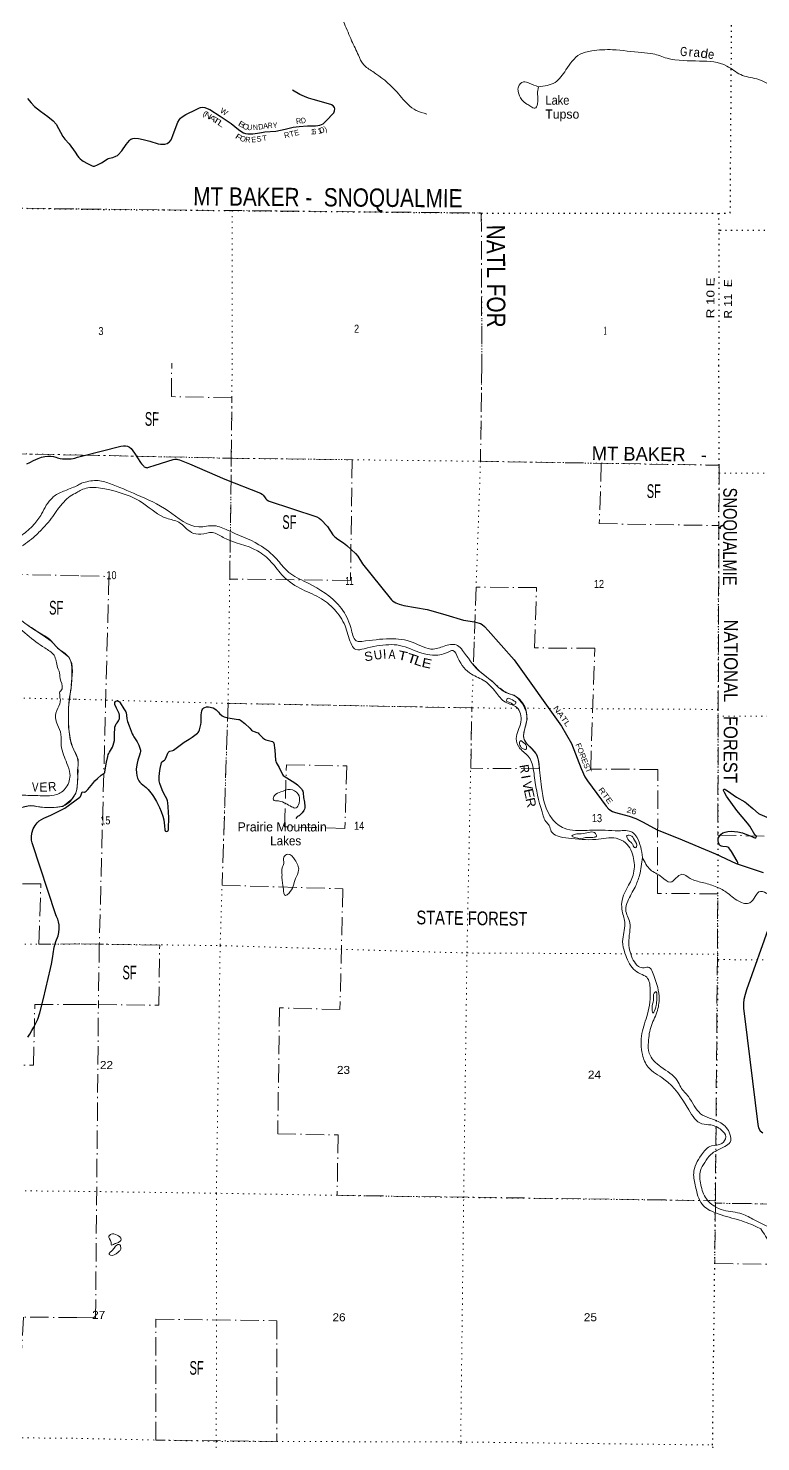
# Model space of a CAD drawing. Header units: feet. Extents: x -1048576 to 137166, y -268550 to 2097152.
# Drawn here: x -123722 to -107717, y 298191 to 329090 of the extents above; entities that cross this region are included whole.
import ezdxf
from ezdxf.enums import TextEntityAlignment as Align

# ---------------------------------------------------------------- set-up
doc = ezdxf.new("R2010")
doc.units = ezdxf.units.FT
doc.header["$LTSCALE"] = 80
doc.linetypes.add('DOT_DASHED', pattern=[7.7, 5, -1.2, 0.3, -1.2])
doc.linetypes.add('DOTTED', pattern=[1.5, 0.3, -1.2])
for name, color, linetype, lineweight in [('29', 7, 'Continuous', 25), ('39', 7, 'Continuous', 13), ('44', 7, 'DOT_DASHED', 13), ('6', 7, 'DOTTED', 25), ('7', 7, 'DOTTED', 13)]:
    doc.layers.add(name, color=color, linetype=linetype, lineweight=lineweight)
doc.layers.add('30', color=7, linetype='Continuous')
doc.layers.add('41', color=7, linetype='Continuous')

msp = doc.modelspace()

# ---------------------------------------------------------------- linework, layer by layer
at = {"layer": '29'}
for points in [[(-123737.49, 327558.12), (-123662.5, 327459.64), (-123585.11, 327379.11), (-123456.03, 327280.43), (-123295.49, 327164.16), (-123177.47, 327066.41), (-123113.18, 326993.2), (-122963.86, 326727.51), (-122922.1, 326669.27), (-122827.92, 326560.91), (-122696.1, 326382.22), (-122648.22, 326303), (-122618.28, 326266.53), (-122590.57, 326239.22), (-122548.14, 326203.42), (-122522.32, 326182.43)], [(-120566.01, 326742.55), (-120514.32, 326884.94), (-120450.33, 327035.13), (-120415.1, 327099.2), (-120395.78, 327124.89), (-120360.17, 327154.16), (-120278.86, 327203.14), (-120050.04, 327315.27), (-119982.95, 327348.45), (-119955.48, 327359.44), (-119913.35, 327366.79), (-119865.17, 327359.65), (-119810.78, 327337.52), (-119751.06, 327312.61), (-119525.89, 327172.11), (-119285.12, 327006.99), (-119128.48, 326874.09), (-119055.99, 326828.63), (-119019.35, 326806.66), (-118974.79, 326789.77), (-118922.27, 326782.89), (-118817.4, 326780.18), (-118712.03, 326793.99), (-118629.24, 326808.64), (-118592.24, 326819.61), (-118554.15, 326826.98), (-118310.94, 326839.58), (-118111.98, 326881.62), (-117931.46, 326926.1), (-117871.02, 326937.12), (-117803.26, 326944.47), (-117619.24, 326959.53), (-117445.47, 326959.68), (-117393, 326962.93), (-117352.7, 326970.28), (-117314.25, 326984.94), (-117280.8, 327004.51), (-117187.97, 327089.37), (-117072.11, 327210.1), (-117043.27, 327245.12), (-117030.04, 327283.96), (-117024.99, 327329.38), (-117030.38, 327358.77), (-117059.81, 327393.47), (-117092.79, 327415.44), (-117113.75, 327425.33), (-117493.26, 327530.89), (-117596.51, 327559.94), (-117686.27, 327596.54), (-117787.82, 327640.6), (-117951.38, 327735.24)], [(-122522.32, 326182.43), (-122430.55, 326131.33), (-122326.48, 326086.54), (-122301.21, 326076.5), (-122287.98, 326075.23), (-122276.18, 326077.33), (-122207.81, 326102.18), (-122121.02, 326148.65), (-121995.39, 326230.46), (-121975.25, 326241.46), (-121949.61, 326248.8), (-121875.86, 326268.5), (-121812.26, 326290.97), (-121771.91, 326308.63), (-121755.5, 326322.13), (-121676.75, 326407.58), (-121580.63, 326548.97), (-121511.9, 326640.43), (-121501.03, 326650.07), (-121482.72, 326662.9), (-121438.33, 326677.2), (-121391.15, 326684.91), (-121312.39, 326681.28), (-121207.99, 326661.17), (-121065.11, 326624.59), (-120885.23, 326563.71), (-120832.48, 326553.25), (-120780.4, 326553.27), (-120735.41, 326558.78), (-120684.98, 326573.37), (-120654.83, 326589.94), (-120634.69, 326610.1), (-120598.3, 326654.32), (-120581.61, 326688.88), (-120566.01, 326742.55)], [(-122557.78, 319738.54), (-121697.99, 319956.82), (-121642.92, 319963.12), (-121597.8, 319961.49), (-121552.69, 319952.25), (-121510.29, 319933.75), (-121475.5, 319904.38), (-121399.22, 319801.75), (-121269.84, 319597.99), (-121247.47, 319570.7), (-121198.82, 319516.58), (-121186.04, 319505.43), (-121169.47, 319494.82), (-121153.97, 319488.57), (-121140.58, 319485.1), (-121124.62, 319483.68), (-121110.76, 319486.12), (-121087.93, 319493.73), (-120949.87, 319542.69), (-120557.82, 319663.56), (-120520.17, 319670.23), (-120479.4, 319668.61), (-120452.77, 319665.88), (-120418.62, 319655.67), (-120202.65, 319565.1), (-119423.53, 319235.01), (-118650.49, 318929.15), (-118613.32, 318904.42), (-118591.57, 318884.84), (-118561.62, 318850.52), (-118532.87, 318804.34), (-118508.95, 318780.41), (-118474.76, 318761.8), (-118474.76, 318759.78)], [(-123756.54, 319569.18), (-123685.51, 319599), (-123604.83, 319641.11), (-123506.6, 319684.1), (-123429.43, 319713.05), (-123357.29, 319729.72), (-123295.02, 319734.1), (-123226.62, 319734.1), (-123170.49, 319727.08), (-123119.41, 319712.62), (-123086.3, 319698.13), (-123057.36, 319690.24), (-123024.04, 319685.85), (-122972.95, 319679.72), (-122916.39, 319677.09), (-122844.91, 319676.65), (-122784.84, 319681.04), (-122738.8, 319687.62), (-122702.4, 319695.07), (-122646.5, 319710.87), (-122557.78, 319738.54)], [(-118476.78, 318761.8), (-117415.21, 318411.9), (-117366.37, 318383.35), (-117331.58, 318355.07), (-117186.97, 318196.16), (-117065.23, 318014.58), (-117025.28, 317972.26), (-116960.87, 317921.03), (-116835.48, 317839.25), (-116758.66, 317779.62), (-116568.88, 317607.41), (-116519.49, 317549), (-116417.28, 317383.5), (-115817.13, 316631.18), (-115784.59, 316593.9), (-115762.85, 316572.15), (-115723.71, 316548.22), (-115691.92, 316528.37), (-115617.17, 316498.18), (-115514.32, 316472.08), (-115003.83, 316383.92), (-114925.75, 316365.46), (-114598.19, 316265.34), (-114214.75, 316150.76), (-113969.07, 316115.27), (-113869.71, 316088.64), (-113840.79, 316076.11), (-113803.82, 316054.36), (-113755.99, 316015.2), (-113671.8, 315925.35), (-113102.05, 315284.05), (-112067.24, 313833.7), (-111852.89, 313452.38), (-111638.33, 312909.53), (-111559.41, 312725.9), (-111500.17, 312635.37), (-111096.58, 312082.43), (-111032.7, 312017.49), (-110953.19, 311967.53), (-110893.55, 311943.52), (-110591.96, 311863.03), (-110447.82, 311812.98), (-110285.16, 311738.25), (-109978.31, 311571.08), (-109524.17, 311385.93), (-108702.66, 311039.75), (-108252.53, 310832.39), (-107661.2, 310637.33)], [(-122598.81, 312279.49), (-122584.04, 312299.77), (-122567.37, 312329.8), (-122544.48, 312395.01), (-122504.01, 312389.86), (-122492.09, 312391.1), (-122477.34, 312396.54), (-122457.33, 312409.88), (-122417.31, 312451.59), (-122313.48, 312582.69), (-122267.26, 312635.11), (-122206.59, 312689.97), (-122131.27, 312762.03), (-122105.53, 312778.59), (-122082.19, 312790.27), (-122063.85, 312805.28), (-122052.18, 312821.96), (-122045.71, 312837.75), (-122011.86, 313048.71), (-121985.51, 313173.99), (-121973.7, 313211.02), (-121960.5, 313239.03), (-121947.6, 313262.62), (-121884.95, 313375.55), (-121868.78, 313420.79), (-121853.77, 313469.15), (-121841.32, 313521.49), (-121838.76, 313550.86), (-121837.82, 313674.95), (-121833.77, 313782.65), (-121828.85, 313812.04), (-121818.76, 313847.68), (-121800.42, 313884.37), (-121780.9, 313909.33), (-121752.06, 313949.4), (-121735.38, 313979.42), (-121731.08, 314002.51), (-121727.04, 314031.12), (-121728.71, 314076.14), (-121739.27, 314111.93), (-121791.77, 314224.98), (-121831.24, 314307.23), (-121832.1, 314336.28), (-121827.1, 314354.62), (-121818.9, 314369.43), (-121807.09, 314382.97), (-121789.85, 314390.61), (-121772.07, 314389.64), (-121745.39, 314376.3), (-121730.38, 314364.63), (-121716.73, 314345.54), (-121630.58, 314213.09), (-121590.46, 314149), (-121580.3, 314124.5), (-121573.32, 314072.84)], [(-119888.41, 314233.03), (-119862.69, 314244.56), (-119829.34, 314252.9), (-119785.98, 314254.56), (-119749.3, 314251.23), (-119716.33, 314242.98), (-119682.59, 314231.22), (-119644.24, 314211.21), (-119617.19, 314190.9), (-119590.88, 314166.18), (-119565.86, 314137.83), (-119542.52, 314111.15), (-119484.15, 314061.13), (-119439.13, 314039.45), (-119410.93, 314027.85), (-119357.42, 314017.77), (-119265.7, 314001.09), (-119180.65, 313987.76), (-119127.29, 313982.75), (-119107.72, 313976.48), (-119083.94, 313966.08), (-118987.55, 313891.31), (-118880.14, 313788.41), (-118845.47, 313749.29), (-118821.57, 313731.73), (-118785.44, 313714.28), (-118725.41, 313695.93), (-118702.04, 313684.98), (-118680.39, 313665.92), (-118597.01, 313579.2), (-118563.36, 313552.65), (-118530.31, 313537.51), (-118388.57, 313499.16), (-118368.56, 313484.15), (-118358.55, 313467.47), (-118337.74, 313310.09), (-118319.35, 313091.17), (-118315.19, 313067.26), (-118305.1, 313038.12), (-118236.31, 312928.53), (-118168.45, 312777.1), (-118151.69, 312753.7), (-118130.09, 312737.08), (-118015.45, 312665.93), (-117894.97, 312593.67), (-117869.26, 312573.75), (-117838.27, 312548.64), (-117754.15, 312460.47), (-117734.88, 312436.91), (-117721.52, 312412.81), (-117714.87, 312375.21), (-117706.2, 312276.86), (-117689.66, 312175.22), (-117679.02, 312077.84), (-117679.85, 312051.7), (-117685.23, 312017.44), (-117698.19, 311988.33), (-117740.67, 311936.59), (-117784.91, 311886.61), (-117803.44, 311876.21), (-117824.93, 311868.27), (-117842.51, 311857.41), (-117854.94, 311846.59), (-117872.2, 311818.07)], [(-121573.32, 314072.84), (-121565.86, 313990.48), (-121553.62, 313934.4), (-121520.72, 313841.33), (-121454.18, 313669.18), (-121433.55, 313629.23), (-121418.54, 313600.88), (-121341.38, 313491.31), (-121325.15, 313459.14), (-121306.81, 313419.12), (-121291.05, 313374.31), (-121271.79, 313309.06), (-121270.1, 313282.61), (-121275.13, 313254.03), (-121291.16, 313202.54), (-121327.58, 313088.67), (-121343.5, 313027.24), (-121356.95, 312946.25), (-121361.84, 312892.17), (-121357.7, 312812.9), (-121350.16, 312755.43), (-121333.6, 312696.84), (-121308.47, 312642.04), (-121286.79, 312610.35), (-121257.03, 312578.89), (-121143.38, 312490.29), (-121104.01, 312452.11), (-121071.68, 312413.58), (-121014.98, 312341.87), (-120988.33, 312298.39), (-120921.6, 312188.46), (-120851.62, 312055), (-120814.87, 311966.67), (-120781.7, 311864.54), (-120763.18, 311788.24), (-120742.7, 311657), (-120735.74, 311569.85), (-120733.16, 311548.11), (-120723.16, 311534.77), (-120704.82, 311529.77), (-120684.44, 311535.67), (-120668.13, 311551.44), (-120658.12, 311568.12), (-120654.31, 311587.12), (-120649.41, 311835.51), (-120667.15, 312072.59), (-120669.8, 312158.44), (-120678.72, 312200.32), (-120694.81, 312241.82), (-120756.14, 312350.63), (-120794.86, 312440.26), (-120846.8, 312582.26), (-120861.56, 312640.36), (-120864.9, 312728.74), (-120856.83, 312808.96), (-120843.22, 312905.51), (-120821.61, 313001.69), (-120813.2, 313038.91), (-120801.42, 313057.54), (-120743.16, 313093.94), (-120733.02, 313105.59), (-120723.15, 313120.62), (-120702.45, 313169.16), (-120675.63, 313240.94), (-120663.12, 313260.7), (-120646.45, 313279.04), (-120629.43, 313289.79), (-120564.74, 313302.38), (-120547.85, 313311.09), (-120518.04, 313329.07), (-120312.93, 313480.81), (-120206.21, 313547.52), (-120139.51, 313594.21), (-120027.78, 313677.59), (-120012.93, 313691.9), (-119996.1, 313717.61), (-119979.42, 313750.96), (-119971.18, 313785.37), (-119952.74, 313872.69), (-119944.4, 313914.38), (-119940.65, 313960.08), (-119944.37, 314081.47), (-119937.73, 314127.83), (-119926.06, 314166.18), (-119919.39, 314189.53), (-119906.05, 314212.87), (-119888.41, 314233.03)], [(-108217.73, 310820.91), (-108218.84, 310849.8), (-108222.15, 310866.35), (-108230.79, 310885.85), (-108354.53, 311096.45), (-108389.35, 311142.8), (-108415.84, 311175.91), (-108438.09, 311188.38), (-108462.19, 311195.78), (-108544.66, 311202.34), (-108573.1, 311209.02), (-108597.93, 311218.95), (-108614.26, 311233.14), (-108627.73, 311255.37), (-108640.97, 311293.45), (-108647.17, 311329.31), (-108647.59, 311356.35), (-108644.28, 311384.49), (-108634.25, 311407.65), (-108617.8, 311430.85), (-108578.07, 311473.89), (-108544.08, 311499.38), (-108495.3, 311515.26), (-108432.4, 311530.16), (-108364.93, 311537.37), (-108293.34, 311533.47), (-108217.94, 311523.97), (-108117.87, 311498.71), (-108023.97, 311468.47), (-107922.38, 311428.43), (-107868.84, 311400.22), (-107843.07, 311394.42), (-107824.6, 311394.58), (-107813.27, 311406.01), (-107809.96, 311419.25), (-107811.26, 311428.45), (-107831.48, 311447.39), (-107842.45, 311459.89), (-107955.64, 311651.01), (-108003.08, 311712.24), (-108239.65, 311987.53), (-108462.66, 312302.75), (-108510.19, 312385.3), (-108528.92, 312426.39), (-108528.41, 312442.29), (-108525.1, 312452.22), (-108515.72, 312456.23), (-108498.62, 312453.88), (-108481.79, 312444.9), (-108440.21, 312421.17), (-108249.3, 312280.9), (-108067.16, 312177.32), (-108026.82, 312149.28), (-107886.47, 312033.38), (-107763.07, 311925.86), (-107733.81, 311910.9), (-107532.36, 311824.57)], [(-123732.84, 307031.45), (-123689.15, 307102.29), (-123640.93, 307179.15), (-123600.26, 307256.02), (-123515.88, 307428.2), (-123466.17, 307563.84), (-123390.83, 307880.34), (-123235.65, 308535.19), (-123211.54, 308631.65), (-123187.81, 308798.18), (-123181.03, 308857.72), (-123153.16, 309003.91), (-123132.06, 309078.51), (-123117, 309127.49), (-123068.41, 309249.01), (-123052.59, 309322.86), (-123045.25, 309403.87), (-123046, 309437.78), (-123050.14, 309490.9), (-123062.2, 309558.35), (-123078.02, 309613.36), (-123102.88, 309674.4), (-123116.44, 309708.68), (-123636.6, 311282.88), (-123653.17, 311340.16), (-123654.68, 311412.5), (-123644.13, 311495.39), (-123617.02, 311588.83), (-123568.8, 311664.19), (-123525.11, 311718.45), (-123482.92, 311763.66), (-123378.97, 311823.95), (-123226.06, 311885.59), (-122924.58, 312040.09), (-122598.81, 312279.49)], [(-107522.47, 309486.63), (-108028.91, 308066.52), (-108058.3, 307964.33), (-108083.1, 307860.5), (-108090.91, 307777.22), (-108090.89, 307660.6), (-108072.51, 307491.02), (-107778.82, 305123.02), (-107763.68, 305050.09), (-107730.22, 304987.8), (-107672.36, 304943.48)]]:
    msp.add_lwpolyline(points, dxfattribs=at)
at = {"layer": '39'}
for points in [[(-139726.18, 284721.75), (-139786.61, 284683.23), (-139865.18, 284636.58), (-139935.68, 284589.96), (-139981.99, 284555.51), (-140024.23, 284506.92), (-140030.24, 284490.75), (-140030.24, 284490.75), (-140086.75, 284492.64)], [(-122461.65, 337205.71), (-122066.36, 336957.01), (-121690.8, 336820.82), (-121063.78, 336617.42), (-120887.55, 336525.26), (-120794.61, 336410.34), (-120631.34, 336271.91), (-120412.27, 335976.75), (-120226.57, 335736.8), (-120031.62, 335561.39), (-119953.08, 335432.57), (-119843.33, 335240.5), (-119531.3, 334719.19), (-119308.11, 334203.53), (-119105.71, 333880.36), (-118896.95, 333348.77), (-118848.43, 333012.19), (-118749.95, 332755.61), (-118552.68, 332371.86), (-118374.08, 331962.16), (-118228.28, 331751.24), (-118085.31, 331495.88), (-117781.77, 331401.43), (-117482.71, 331282.8), (-117244.03, 330841.68), (-117105.4, 330456.97), (-116968.02, 330228), (-116875.23, 329767.26), (-116888.27, 329379.21), (-116814.86, 329189.81), (-116655.78, 328818.88), (-116507.87, 328500.74), (-116398.27, 328300.58), (-116194.91, 328143.22), (-115698.97, 327731.86), (-115421.55, 327421.49), (-115245.98, 327292.95), (-115014.9, 327215.99)], [(-112576.47, 327811.16), (-112210.91, 327905.7), (-111973.51, 328180.51), (-111664.18, 328520.76), (-111410.16, 328595.06), (-110952.85, 328621.21), (-110315.23, 328557.15), (-110073.14, 328530.55), (-109763.54, 328436), (-109051.08, 328374.64), (-108456.73, 328264.85), (-108154.87, 328077.41), (-107804.85, 327982.13), (-107354.47, 327735.39), (-107004.77, 327397.43), (-106681.23, 327179.27), (-106075.14, 326598.07), (-105662.14, 326070.9), (-105412.47, 325791.37), (-105298.72, 325597.2), (-105259.58, 325187.99), (-105156.61, 324731.11), (-105243.73, 324158.34), (-105363.85, 323660.99), (-105433.61, 323265.87), (-105371.43, 323013.98), (-105354.39, 322837.73), (-105311.73, 322624.62), (-105255.28, 322391.04), (-105237.83, 322012.55), (-105228.13, 321690.02)], [(-112576.47, 327811.16), (-112773.16, 327889.53), (-112901.98, 327920.16), (-113013.1, 327810.93), (-113017.01, 327705.84), (-112939.34, 327528.5), (-112825.83, 327433.43), (-112739.81, 327383.35), (-112649.6, 327341.28), (-112591.27, 327437.3), (-112593.48, 327651.7), (-112575.56, 327811.4)], [(-122562.3, 319146.38), (-122233.38, 319202.99), (-121944.71, 319137.82), (-121351.45, 318892.37), (-120663.49, 318539.75), (-119995.73, 318189.18), (-119652.34, 318214.74), (-119365.76, 318117.27), (-118681.77, 317800.99), (-118290.62, 317481.25), (-118064.95, 317226.44), (-117703.9, 317005.68), (-116991.95, 316537.94), (-116846.9, 316362.02), (-116657.95, 315929.64), (-116533.23, 315689.16), (-116436.29, 315686.95), (-115820.19, 315746.29), (-115313.44, 315662.51), (-114873.47, 315518.31), (-114598.64, 315594.48), (-114342.15, 315598), (-114233.31, 315490.79), (-113882.8, 315054.05), (-113588.43, 314815.26), (-113338.44, 314600.77), (-113033.77, 314460.87), (-112824.67, 314006.24), (-112889.92, 313705.58), (-112892.22, 313568.31), (-112610.25, 313194.29), (-112568.22, 313008.48), (-112508.68, 312499.64), (-112273.82, 311804.73), (-112009.67, 311602.33), (-111506.88, 311554.9), (-111115.07, 311558.16), (-110822.25, 311547.49), (-110523.42, 311514.59), (-110424.69, 311405.38), (-110300.38, 310963.03)], [(-122561.68, 319002.39), (-122662.86, 318942.36), (-122803.9, 318863.25), (-122946.8, 318733.63), (-123095.62, 318551.46), (-123220.22, 318371.37), (-123359, 318209.43), (-123570.27, 317992.78), (-123735.36, 317859.07), (-123920.63, 317723.29), (-124121.77, 317492.52), (-124232.15, 317280.13), (-124254.08, 317187.15), (-124249.98, 317164.93), (-124192.86, 316946.86), (-124155.89, 316722.69), (-124157.54, 316593.38), (-123995.14, 316254.33), (-123829.24, 316107.21), (-123701.87, 316022.64), (-123511.82, 315897.81), (-123228.77, 315708.53), (-123072.89, 315535.13), (-122868.63, 315382.04), (-122789.54, 315244.83), (-122768.61, 314982.23), (-122776.08, 314772.1), (-122793.81, 314618.51), (-122837.32, 314309.3), (-122841.01, 314186.05), (-122840.14, 313883), (-122821.32, 313652.72), (-122776.29, 313430.58), (-122684.93, 313234.82), (-122636.09, 313093.5), (-122643.52, 312869.22), (-122642.8, 312614.66), (-122660.56, 312473.2), (-122680.46, 312376.18), (-122702.54, 312333.7), (-122875.51, 312133.3), (-123054.93, 312068.24), (-123250.64, 312057.7), (-123410.07, 312061.38), (-123658.37, 312093.15), (-123928.62, 312035.98), (-124160.43, 311944.54), (-124303.48, 311867.45), (-124392.09, 311802.6), (-124641.73, 311593.94), (-124768.1, 311328.99), (-124872.18, 311029.75), (-124893.81, 310827.66), (-124873.47, 310773.16), (-124850.54, 310516.63), (-124811.63, 310318.72), (-124742.25, 310048.15), (-124673.1, 309858.39), (-124631.96, 309583.71), (-124607.43, 309474.67), (-124639.54, 309413.99), (-124723.94, 309286.51), (-124951.52, 309128.42), (-125108.7, 309051.29), (-125181.1, 308966.27), (-125231.14, 308822.72), (-125264.56, 308511.51), (-125209.14, 308182.31), (-125170.23, 307982.39), (-125064.88, 307837.16), (-124846.35, 307633.59), (-124710.48, 307399.54), (-124609, 307193.69), (-124679.06, 306995.54), (-124819.65, 306762.88), (-124948.28, 306578.74), (-125028.25, 306315.91), (-125201.09, 306067.02), (-125432.32, 305773.55), (-125562.98, 305595.47), (-125621.03, 305429.67), (-125931.18, 305214.82), (-126168.91, 305076.9), (-126451.01, 304930.8), (-126806.15, 304921.92), (-127125.07, 304947.47), (-127329.15, 305039.95), (-127498.95, 305142.61), (-127664.88, 305303.87), (-127828.93, 305509.57), (-128071.43, 305630.25)], [(-125004.01, 311261.79), (-124861.82, 311639.92), (-124699.07, 311888.78), (-124525.92, 312028.58), (-124332.61, 312172.46), (-124108.97, 312300.24), (-123868.9, 312323), (-123511.7, 312315.72), (-123108.17, 312338.85), (-122995.3, 312389.61), (-122890.68, 312498.95), (-122810.8, 312792.08), (-122876.02, 313018.21), (-122951.22, 313205.93), (-123002.26, 313413.92), (-123008.99, 313652.3), (-123082.25, 313866.29), (-123129.09, 314013.68), (-123077.22, 314225.93), (-123021.26, 314413.95), (-123035.61, 314492.71), (-123033.66, 314518.98), (-123033.84, 314581.61), (-123009.69, 314603.89), (-122981.73, 314706.99), (-123030.79, 314925.08), (-123030.87, 314953.36), (-123081.79, 315118.91), (-123159.23, 315383.41), (-123363.5, 315544.58), (-123553.57, 315675.47), (-123937.89, 315993.83), (-124140.17, 316163.08), (-124324.43, 316380.87), (-124339.21, 316611.16), (-124396.36, 316835.29), (-124473.84, 317115.94), (-124424.16, 317384.76), (-124195.17, 317757.02), (-124048.23, 317886.65), (-123862.93, 318012.33), (-123601.24, 318239.19), (-123432.4, 318473.93), (-123328, 318662.06), (-123193.27, 318828.03), (-123155.02, 318862.46), (-122923.29, 318980.16), (-122768.09, 319043.14), (-122645.15, 319097.97), (-122560.68, 319147.33)], [(-122561.68, 319002.39), (-122419.51, 319041.86), (-122049.97, 319020.94), (-121198.37, 318696.25), (-120698.16, 318378.32), (-120431.75, 318290.98), (-120157.54, 318070.39), (-119949.61, 318029.61), (-119699.1, 318065.45), (-119461.01, 317960), (-118716.37, 317669.84), (-118411.93, 317420.93), (-118145.98, 317107.5), (-117728.52, 316817.99), (-117312.9, 316619.33), (-116998.4, 316344.16), (-116781.04, 315980.35), (-116652.55, 315606.63), (-116563.89, 315509.56), (-116382.09, 315527.36), (-115840.66, 315615.11), (-115612.47, 315600.53), (-115124.08, 315427.96), (-114891.92, 315385.11), (-114564.62, 315445.02), (-114443.36, 315487.17), (-114332.61, 315327.47), (-114036.46, 314971.59), (-113743.93, 314817.58), (-113510.14, 314582.95), (-113294.51, 314360.46), (-113046.34, 314240.86), (-112958.13, 313925.76), (-113057.84, 313562.59), (-112977.5, 313348.44), (-112777.96, 313150.21), (-112713.63, 313006.75), (-112643.79, 312598.83), (-112467.56, 311871.73), (-112413.28, 311752.52), (-112336.72, 311663.54), (-112292.56, 311532.24), (-112161.48, 311435.08), (-111917.21, 311388.16), (-111319.47, 311358.71), (-110873.09, 311382.05), (-110673.35, 311282.74), (-110494.31, 310939.19), (-110505.15, 310579.88), (-110752.78, 309982.83), (-110743.07, 309793.05), (-110687.09, 309514.35), (-110734.34, 309128.87), (-110684.38, 308872.39), (-110493.25, 308518.73), (-110344, 308419.52), (-110208.84, 308344.55), (-110132.63, 308083.99), (-110192.33, 307537.03), (-110312.35, 307117.37), (-110301.19, 306653.04), (-110178.56, 306380.27), (-109831.73, 306119.16), (-109285.81, 305443.82), (-109001.67, 305140.44), (-108807.84, 305115.83), (-108579.84, 305010.41), (-108481.2, 304852.75), (-108564.3, 304711.6), (-108794.65, 304657.56), (-109013.17, 304460.15), (-109181.62, 304060.78), (-109139.82, 303765.96), (-108997.22, 303382.12), (-108702.75, 303191.77), (-108226.42, 303047.5), (-107836.93, 302903.39), (-107716.88, 302847.42)], [(-113195.56, 314354.2), (-113270.21, 314390.69), (-113255.98, 314435.07), (-113142.94, 314408.6), (-113066.34, 314335.78), (-113092.64, 314313.62), (-113195.56, 314354.2)], [(-112957.24, 313376.66), (-112985.32, 313473.62), (-112969.08, 313513.96), (-112920.65, 313493.68), (-112836.03, 313394.59), (-112844.24, 313330.01), (-112904.81, 313336.18), (-112957.24, 313376.66)], [(-118091.59, 312143.32), (-118257.09, 312198.16), (-118366.09, 312224.62), (-118341.67, 312317.43), (-118200.13, 312395.88), (-118002.1, 312449.99), (-117824.58, 312350.72), (-117804.79, 312152.85), (-117871.66, 312045.99), (-117968.54, 312072.42), (-118091.59, 312143.32)], [(-111547.6, 311399.54), (-111781.87, 311397.99), (-111842.39, 311434.44), (-111793.85, 311466.65), (-111585.79, 311484.4), (-111327.28, 311485.91), (-111307.2, 311429.34), (-111381.98, 311403.25), (-111547.6, 311399.54)], [(-110552.15, 311294.61), (-110638.79, 311393.7), (-110646.79, 311430.05), (-110567.99, 311446.04), (-110477.32, 311342.91), (-110431.17, 311199.49), (-110461.51, 311177.34), (-110511.86, 311244.06), (-110552.15, 311294.61)], [(-118177.63, 310574.94), (-118173.26, 310738.45), (-118140.75, 310833.26), (-118140.46, 310970.54), (-118051.47, 311032.94), (-117896.21, 310911.51), (-117813.88, 310683.23), (-117880.9, 310503.69), (-118029, 310178.97), (-118101.8, 310134.7), (-118147.96, 310274.09), (-118179.74, 310530.53), (-118177.63, 310574.94)], [(-110300.53, 310963.57), (-110365.81, 310573.55), (-110463.28, 310317.36), (-110623.48, 310004.78), (-110666.27, 309819.14), (-110575.97, 309536.34), (-110580.44, 309326.4), (-110599.12, 309086.21), (-110500.91, 308720.62), (-110386.07, 308583.12), (-110264.96, 308552.6), (-110151.85, 308560.45), (-110081.38, 308455.33), (-109939.07, 307930.18), (-109972.02, 307621.38), (-110105.99, 307292.59), (-110171.37, 306929.35), (-110153.69, 306687.06), (-109897.82, 306385.76), (-109540.97, 306088.3), (-109462.51, 305940.78), (-109297.32, 305734.54), (-109029.48, 305362.56), (-108837.82, 305267.3), (-108591.64, 305163.85), (-108388.17, 304915.15), (-108386.52, 304739.51), (-108501.83, 304644.86), (-108677.71, 304558.41), (-108807.15, 304469.84), (-108940.8, 304298.51), (-109034.07, 304119.03), (-109026.63, 303810.15), (-108904.07, 303499.02), (-108526.91, 303254), (-108127.2, 303172.46), (-107858.86, 303040.71), (-107513.86, 302874.49)], [(-110300.38, 310963.03), (-110127.25, 310694.2), (-109879.17, 310536.24), (-109693.6, 310422.83), (-109440.79, 310595.94), (-109259.21, 310504.73), (-108998.86, 310419.43), (-108710.25, 310328.01), (-108476.21, 310210.46), (-108195.91, 310006.01), (-107951.61, 309973.23), (-107720.86, 310223.09), (-107555.38, 310158.16), (-107537.58, 310144.53)], [(-109993.87, 307797.05), (-109985.43, 307972.66), (-110001.49, 308023.16), (-110025.73, 308019.17), (-110058.3, 307892.06), (-110086.94, 307716.49), (-110089.18, 307611.52), (-110075.14, 307561.02), (-110024.48, 307647.73), (-109993.87, 307797.05)], [(-107716.88, 302847.42), (-107510.55, 302519.18), (-107321.61, 302078.72), (-107185.25, 301608.09), (-107267.47, 300913.81), (-107375.41, 300477.98), (-107357.86, 300171.09), (-107336.36, 299823.83), (-107321.79, 299056.68), (-107191.09, 298775.82), (-106829.99, 298577.26), (-106378.02, 298374.49), (-105877.88, 298026.28), (-105623.87, 297801.69), (-105456.92, 297472.31), (-105214.17, 296686.54), (-104934.24, 296302.42), (-104591.16, 296178.6), (-103997.53, 296114.84), (-103741, 296134.51), (-103648.25, 296059.64), (-103275.67, 295552.19), (-102723.34, 295046.41), (-102296.61, 294695.58), (-102171.46, 294324.63), (-101955.07, 293488.44), (-101718.36, 292708.74), (-101523.65, 292131), (-101268.55, 291458.25), (-100976.5, 291074.11), (-100815.57, 290766.94), (-100868.33, 290641.89), (-100985.62, 290569.45), (-101082.74, 290484.85), (-101452.61, 290344.28), (-101830.57, 290203.72), (-102018.7, 290056.72), (-102112.33, 289703.63), (-102092.7, 289425), (-102099.09, 289267.56), (-102133.7, 289132.37), (-102168.13, 289083.99), (-102167.99, 289152.63), (-102149.53, 289289.86), (-102149.39, 289356.48), (-102193.8, 289370.7), (-102232.36, 289279.93), (-102273.33, 288995.37), (-102192.97, 288791.32), (-102122.73, 288573.16), (-102056.61, 288318.67), (-102024.69, 288128.84), (-101932.05, 288003.5), (-101639.82, 287704.14), (-101549.53, 287417.3), (-101353.14, 286678.06), (-101214.79, 286191.27), (-100991.29, 285859.75), (-100449.04, 285364.08), (-100120.47, 285064.66), (-100098.47, 284957.62), (-100082.88, 284685.06), (-100010.43, 284557.74), (-99532.53, 284199.47), (-99215.58, 284136.26), (-98879.96, 284313.24), (-98422.75, 284689.84), (-98218.56, 284792.39), (-98010.66, 284735.45), (-97819.24, 284519.07), (-97654.65, 284026.17)], [(-121793.15, 302533.43), (-121859.85, 302505.3), (-121902.29, 302491.25), (-121914.3, 302543.76), (-121958.44, 302687.18), (-121911.9, 302727.46), (-121782.69, 302709.04), (-121694.02, 302616), (-121718.34, 302571.64), (-121793.15, 302533.43)], [(-121761.24, 302335.53), (-121926.99, 302267.22), (-121953.21, 302285.44), (-121876.26, 302384.21), (-121813.48, 302466.85), (-121718.49, 302498.96), (-121704.43, 302462.6), (-121696.48, 302402.02), (-121741.01, 302351.64), (-121761.24, 302335.53)]]:
    msp.add_spline(points, degree=3, dxfattribs=at)
at = {"layer": '44'}
for p, q in [((-122572.18, 317120.34), (-121959.66, 317107.06)), ((-112554.2, 312903.55), (-114054.48, 312912.85)), ((-122169.74, 309067.31), (-122189.7, 307747.45)), ((-122631.45, 307752.47), (-122189.7, 307747.45))]:
    msp.add_line(p, q, dxfattribs=at)
for points in [[(-122384.33, 351261.58), (-123769.98, 351277.02), (-124207.66, 351272.27), (-129096.75, 351308.56), (-129556.82, 351294.2), (-129593.27, 346438.16), (-129629.6, 341129.74), (-129676.24, 335811.46), (-129706.18, 330519.06), (-129699.05, 330476.5), (-129688.72, 325181.23), (-124662.48, 325146.03), (-124359.66, 325161.75), (-122528.07, 325138.64)], [(-122528.07, 325138.64), (-113823.1, 325051.8), (-113810.74, 321737.03)], [(-122557.66, 319760.65), (-119285.77, 319689.7), (-119273.85, 321009.75), (-120593.65, 321038.37), (-120587.02, 321772.69)], [(-113810.94, 321737.03), (-113840.19, 319624.11), (-108625.38, 319538.23), (-108654.81, 311453.73), (-106032.25, 311394.66), (-106095.55, 303371.4)], [(-122557.66, 319760.65), (-129852.66, 319895.69)], [(-111200.12, 319580.63), (-111246.05, 318261.21), (-108630.19, 318218.13)], [(-124247.89, 317156.67), (-122572.18, 317120.34)], [(-122572.18, 317120.34), (-121959.66, 317107.06), (-122169.74, 309067.31)], [(-112554.2, 312903.55), (-114054.48, 312912.85), (-114027.88, 314232.71), (-119355.39, 314332.12), (-119486.56, 310356.62), (-116847.74, 310277.31), (-116910.76, 307638.02), (-118230.31, 307677.68), (-118271.99, 304920.26), (-116952.18, 304897.43), (-116972.13, 303577.58), (-108706.23, 303460.27), (-108653.77, 310170.2), (-109970.84, 310176.21), (-109967.01, 312887.51), (-111432.79, 312896.6), (-111340.91, 315536.07), (-112661.42, 315544.26), (-112615.48, 316864), (-113935.99, 316872.19), (-113995.22, 315170.93)], [(-123887.48, 312049.52), (-123675.06, 312096.17), (-123452.28, 312065.07), (-123136.24, 312054.7), (-122970.45, 312075.44), (-122773.57, 312236.13), (-122685.5, 312365.72), (-122654.41, 312484.95), (-122628.51, 313018.87), (-122633.69, 313101.81), (-122758.03, 313381.73), (-122799.48, 313526.87), (-122840.92, 313811.97), (-122840.92, 314252.59), (-122783.93, 314719.12), (-122758.03, 315035.33), (-122773.57, 315201.2), (-122835.74, 315341.16), (-123063.71, 315522.59), (-123219.13, 315693.65), (-123395.29, 315818.06), (-123773.5, 316061.7)], [(-113995.22, 315170.93), (-113865.24, 315039.57), (-113413.69, 314666.95), (-113292.65, 314569.14), (-113194.89, 314531.88), (-113101.79, 314508.59), (-113022.65, 314448.04), (-112915.58, 314317.62), (-112841.09, 314154.6), (-112822.47, 313996.24), (-112887.65, 313716.78), (-112896.96, 313618.96), (-112887.65, 313544.44), (-112817.82, 313441.97), (-112724.71, 313353.47), (-112650.23, 313269.63), (-112603.68, 313190.45), (-112575.75, 313092.64), (-112561.78, 312999.49), (-112554.2, 312903.55)], [(-122616.46, 309072.38), (-123491.05, 309067.18), (-123447.68, 310387.46), (-124824.6, 310379.27)], [(-122631.45, 307752.47), (-122189.7, 307747.45), (-120869.78, 307732.46), (-120849.89, 309047.35), (-122169.74, 309067.31), (-122616.46, 309072.38)], [(-124929.25, 306418.57), (-123608.73, 306426.42), (-123578.61, 307746.63), (-122631.45, 307752.47)], [(-122661.4, 300905.75), (-122252.3, 300896.86), (-122189.7, 307747.45)], [(-122661.4, 300905.75), (-123825.43, 300915.61), (-123899.69, 299596.22), (-126542.56, 299619.37), (-126616.25, 298310.05), (-130585.72, 298375.13), (-130551.97, 299694.79), (-131612.49, 299734.51), (-131997.94, 299929.98), (-132504.13, 299816.28), (-132927.67, 299914.47), (-133170.44, 300141.86), (-133108.45, 300663.82), (-132653.92, 301144.43), (-132674.58, 301774.91), (-132810.82, 302493.18), (-129821.45, 302443.49), (-129787.71, 303763.12), (-130447.65, 303773.69), (-130346.25, 306379.54)], [(-106095.55, 303371.4), (-108706.34, 303405.76), (-108721.67, 302085.84), (-107401.79, 302068.47), (-107417.12, 300748.56), (-106116.65, 300697.37)]]:
    msp.add_lwpolyline(points, dxfattribs=at)
for points in [[(-119285.77, 319689.7), (-116645.96, 319657.9), (-116680.34, 317018.12), (-119320.17, 317049.92)], [(-118079.39, 312988.08), (-116759.49, 312963.45), (-116804.39, 311596.6), (-118123.8, 311636.25)], [(-120932.3, 300868.19), (-118292.31, 300835.79), (-118292.84, 298195.79), (-120932.83, 298227.58)]]:
    msp.add_lwpolyline(points, close=True, dxfattribs=at)
at = {"layer": '6'}
msp.add_line((-108692.69, 304676.46), (-108688.24, 305076.02), dxfattribs=at)
for points in [[(-122563.91, 325135.37), (-119266.39, 325105.38), (-113823.1, 325051.8), (-108633.89, 325044.45), (-108381.08, 325052.04), (-108310.57, 335704.58)], [(-136551.96, 325215.46), (-135014.05, 325186.49), (-129745.15, 325182.44), (-129688.72, 325181.23), (-124662.48, 325146.03), (-124359.66, 325161.75), (-122528.07, 325138.64)], [(-108629.29, 321711.15), (-108622.43, 324670.12), (-108633.89, 325044.45)], [(-91897.8, 324617.48), (-92619.42, 324636.95), (-97963.93, 324644.14), (-103304.33, 324655.31), (-108622.43, 324670.12)], [(-108686.79, 305206.32), (-108647.98, 308692.97), (-108652.71, 308850.18), (-108645.36, 314048.85), (-108644.82, 314199.33), (-108626.02, 319362.39), (-108625.38, 319538.23), (-108629.29, 321711.15)], [(-108707.16, 303335.53), (-108706.34, 303405.76), (-108706.23, 303460.27), (-108694.21, 304539.6)], [(-108887.23, 292729.07), (-108757.78, 298052.18), (-108767.74, 298118.82), (-108708.85, 303190.06)]]:
    msp.add_lwpolyline(points, dxfattribs=at)
at = {"layer": '7'}
for p, q in [((-119266.39, 325105.38), (-119267.03, 321765.58)), ((-113819.02, 325034.63), (-113810.74, 321737.03)), ((-122815.18, 314424.07), (-122571.87, 314418.76)), ((-112308.05, 314222.05), (-112866.75, 314225.51)), ((-108644.82, 314199.33), (-112073.04, 314220.59)), ((-110554.98, 308858.86), (-108652.71, 308850.18)), ((-108706.23, 303460.27), (-108865.05, 303462.28))]:
    msp.add_line(p, q, dxfattribs=at)
for points in [[(-119267.03, 321765.58), (-119285.77, 319689.7), (-119306.55, 318094.81)], [(-113995.22, 315170.93), (-113840.19, 319624.11), (-113810.94, 321737.03)], [(-135318.53, 319932.68), (-129852.66, 319895.69), (-124617.01, 319801.73), (-122557.66, 319760.65)], [(-122557.66, 319760.65), (-119285.77, 319689.7), (-113840.19, 319624.11), (-108625.38, 319538.23)], [(-108626.02, 319362.39), (-103388.15, 319359.35), (-98010.05, 319310.31), (-92692.5, 319279.55), (-91919.79, 319288.56)], [(-119309.13, 317897.24), (-119355.35, 314350.29), (-119529.9, 309037.33), (-119611.75, 303623.25), (-119612.84, 298198.91), (-119612.63, 292763.67)], [(-114235.47, 292746.32), (-114273.03, 298186.29), (-114207.49, 303529.74), (-114135.87, 308875.21), (-114027.88, 314232.71), (-114003.16, 314942.68)], [(-135174.53, 314660.5), (-129993.87, 314555.83), (-124659.13, 314464.32), (-122587.04, 314419.08)], [(-113036.06, 314226.56), (-114027.88, 314232.71), (-119355.39, 314332.12), (-122571.87, 314418.76)], [(-103288.95, 314080.19), (-103479.81, 314082.56), (-108645.36, 314048.85)], [(-125088.2, 309061.3), (-124876.14, 309058.94), (-122616.46, 309072.38)], [(-122616.46, 309072.38), (-119529.9, 309037.33), (-114135.87, 308875.21), (-110685.2, 308859.46)], [(-108646.89, 308731.07), (-103424.26, 308702.52), (-98100.66, 308669.74), (-92764.93, 308636.93), (-91963.79, 308624.4)], [(-132665.29, 303810.92), (-130447.65, 303773.69), (-124991.58, 303686.31), (-122646.22, 303664.86)], [(-109049.58, 303464.61), (-114207.49, 303529.74), (-119611.75, 303623.25), (-122646.22, 303664.86)], [(-91985.73, 303305.9), (-92769.87, 303303.45), (-98121.79, 303318.12), (-103467.64, 303336.81), (-108706.34, 303405.76)], [(-131874.13, 298423.38), (-130585.72, 298375.13), (-125295.38, 298288.39), (-122675.93, 298265.44)], [(-122675.93, 298265.44), (-119612.84, 298198.91), (-114273.03, 298186.29), (-108767.74, 298118.82)]]:
    msp.add_lwpolyline(points, dxfattribs=at)

# ---------------------------------------------------------------- texts
at = {"layer": '30'}
for s, rotation, width, p in [('(', 330.734, 1.05, (-119894.31, 327180.59)), ('N', 328.037, 1.3, (-119823.48, 327136.38)), ('W', 329.188, 1.05, (-119474.32, 327214.93)), ('A', 328.037, 1.45, (-119726.13, 327070.52)), ('T', 328.037, 1.6, (-119643.36, 327018.83)), ('L', 327.277, 1.6, (-119542.47, 326953.98)), ('B', 327.907, 1.4, (-119087.74, 326936.75)), ('O', 331.477, 1.15, (-118997.92, 326886.02)), ('U', 355.066, 0.75, (-118887.75, 326863.5)), ('N', 4.801, 0.75, (-118753.83, 326866.14)), ('D', 7.817, 0.8, (-118632.1, 326880.4)), ('A', 6.125, 0.85, (-118530.26, 326895.75)), ('R', 2.966, 0.7, (-118432.82, 326905.3)), ('Y', 2.966, 0.75, (-118326.03, 326908.89)), ('R', 7.435, 0.8, (-117807.12, 327004.66)), ('D', 4.679, 0.75, (-117705.25, 327014.93)), ('0', 16.288, 1.25, (-117288.2, 326805.82)), ('F', 327.907, 1.5, (-119152.44, 326660.05)), ('R', 354.921, 0.75, (-118928.31, 326595.97)), ('E', 5.467, 0.8, (-118789.61, 326597.63)), ('S', 8.035, 0.85, (-118673.72, 326614.66)), ('R', 11.931, 0.85, (-118061.75, 326698.05)), ('T', 13.842, 1.1, (-117950.76, 326724.39)), ('E', 12.856, 0.95, (-117844.36, 326748.43)), ('6', 1.662, 0.85, (-117471.67, 326771.69))]:
    msp.add_text(s, height=120, rotation=rotation, dxfattribs=dict(at, width=width)).set_placement(p, align=Align.CENTER)
for s, rotation, p in [(')', 23.108, (-117204.99, 326838.53)), ('O', 338.241, (-119053.45, 326619.37)), ('T', 9.951, (-118547.28, 326631.49)), ('1', 0.049, (-117504.02, 326770.26)), ('1', 11.408, (-117339.93, 326790.34))]:
    msp.add_text(s, height=120, rotation=rotation, dxfattribs=at).set_placement(p, align=Align.CENTER)
for s, rotation, width, p in [('NATL', 305.507, 1.25, (-112256.86, 314226.95)), ('FOREST', 291.566, 1.05, (-111768.51, 313434.1)), ('RTE', 306.126, 1.25, (-111271.62, 312442.08)), ('26', 345.057, 1.2, (-110656.26, 311953.23))]:
    msp.add_text(s, height=120, rotation=rotation, dxfattribs=dict(at, width=width)).set_placement(p)
at = {"layer": '41'}
for s, rotation, width, p in [('G', 356.2, 0.75, (-109404.31, 328482.81)), ('a', 354.344, 0.95, (-109122.39, 328464.94)), ('d', 351.737, 1.1, (-108962.52, 328442.26)), ('e', 351.737, 0.9, (-108813.24, 328423.38)), ('U', 9.794, 0.95, (-116062.74, 315295.06)), ('A', 357.335, 0.85, (-115777.19, 315306.39)), ('T', 347.512, 1.25, (-115560.81, 315275.49)), ('S', 9.617, 1.05, (-116270.98, 315263.95)), ('T', 342.453, 1.35, (-115367.64, 315213.58)), ('L', 340.935, 1.25, (-115222.54, 315163.47)), ('E', 347.793, 1.2, (-115034.07, 315111.82)), ('I', 279.646, 1.15, (-112945.78, 312708.61)), ('V', 358.839, 0.8, (-123571.85, 312401.73)), ('R', 5.121, 0.95, (-123190.02, 312413.04)), ('E', 282.642, 1.25, (-112871.82, 312340.04)), ('R', 282.642, 1.1, (-112833.59, 312143.78))]:
    msp.add_text(s, height=200, rotation=rotation, dxfattribs=dict(at, width=width)).set_placement(p, align=Align.CENTER)
for s, rotation, p in [('r', 356.124, (-109253.23, 328472.71)), ('I', 3.794, (-115927.94, 315312.27)), ('R', 279.785, (-112976.46, 312883.25)), ('E', 1.435, (-123389.67, 312402.31)), ('V', 279.646, (-112910.11, 312521.42))]:
    msp.add_text(s, height=200, rotation=rotation, dxfattribs=at).set_placement(p, align=Align.CENTER)
for s, width, p in [('Lake', 0.9, (-112419.8, 327418.85)), ('Lakes', 0.95, (-118435.73, 311228.58))]:
    msp.add_text(s, height=200, dxfattribs=dict(at, width=width)).set_placement(p)
for s, p in [('Tupso', (-112424.16, 327114.72)), ('Prairie Mountain', (-119147.71, 311532.6))]:
    msp.add_text(s, height=200, dxfattribs=at).set_placement(p)
at = {"layer": '44'}
for s, height, rotation, width, p in [('MT BAKER -  SNOQUALMIE', 400, 359.541, 0.85, (-120120.23, 325219.3)), ('NATL FOR', 400, 270.214, 0.85, (-113704.15, 324793.63)), ('SF', 300, 359.21, 0.6, (-121177.28, 320401.38)), ('SF', 300, 359.21, 0.6, (-110209.49, 318822.97)), ('SNOQUALMIE', 300, 269.791, 0.8, (-108534.57, 319048.33)), ('SF', 300, 359.21, 0.6, (-118172.41, 318146.51)), ('SF', 300, 359.21, 0.6, (-123268.46, 316274.12)), ('NATIONAL   FOREST', 300, 269.791, 0.9, (-108516.14, 316164.61)), ('STATE FOREST', 300, 359.21, 0.8, (-115242.66, 309502.84)), ('SF', 300, 359.21, 0.6, (-121665.57, 308300.25)), ('SF', 300, 359.21, 0.6, (-120200.69, 299656.59))]:
    msp.add_text(s, height=height, rotation=rotation, dxfattribs=dict(at, width=width)).set_placement(p)
msp.add_text('MT BAKER   -', height=300, rotation=359.21, dxfattribs=at).set_placement((-111411.45, 319649.75))
at = {"layer": '6'}
for s, width, p in [('R 10 E', 1.25, (-108728.84, 322749.45)), ('R 11  E', 1.1, (-108345.2, 322744.27))]:
    msp.add_text(s, height=175, rotation=89.859, dxfattribs=dict(at, width=width)).set_placement(p)
at = {"layer": '7'}
for s, width, p in [('2', 0.85, (-116603.24, 322434.64)), ('3', 0.85, (-122189.94, 322383.73)), ('1', 0.4, (-111147.83, 322390.44)), ('10', 0.85, (-122014.6, 317046.78)), ('11', 0.65, (-116792.93, 316922.04)), ('12', 0.85, (-111361.84, 316855.71)), ('15', 0.85, (-122149.23, 311686.83)), ('13', 0.85, (-111405.7, 311736.15)), ('14', 0.85, (-116602.67, 311568.91)), ('22', 1.1, (-122156.08, 306338.37)), ('23', 1.1, (-116977.49, 306231.29)), ('24', 1.1, (-111493.15, 306128.27)), ('27', 1.1, (-122326.38, 300877.33)), ('26', 1.1, (-117074.84, 300824.27)), ('25', 1.1, (-111582.2, 300825.71))]:
    msp.add_text(s, height=175, dxfattribs=dict(at, width=width)).set_placement(p)

doc.saveas('drawing.dxf')
